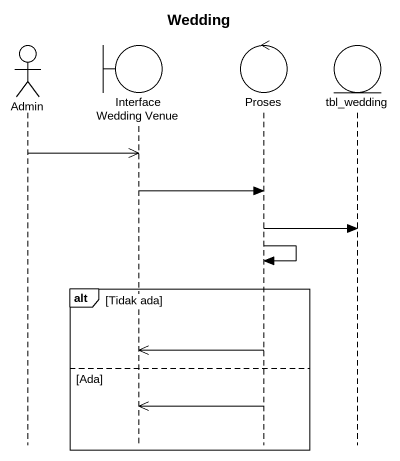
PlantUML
@startuml
title Wedding
hide footbox
actor Admin
boundary "Interface Wedding Venue" as Interface_Wedding_Venue
control Proses
entity tbl_wedding

Admin ->> Interface_Wedding_Venue
Interface_Wedding_Venue -> Proses
Proses -> tbl_wedding
Proses -> Proses
alt Tidak ada
  Proses ->> Interface_Wedding_Venue
else Ada
  Proses ->> Interface_Wedding_Venue
end
@enduml
